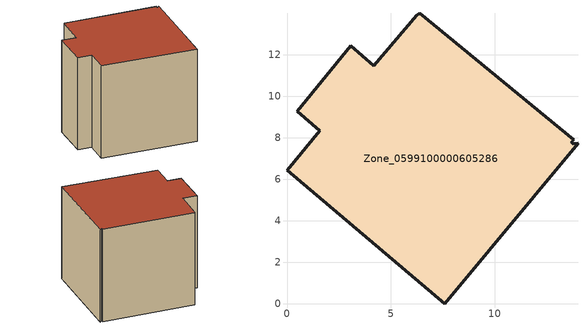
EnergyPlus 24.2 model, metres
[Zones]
Zone_0599100000605286
 floor ground (C_G): 1.57,8.33 0.5,9.27 3.07,12.43 4.18,11.47 6.26,13.89 6.39,13.99 13.81,7.91 13.69,7.77 13.78,7.71 14.02,7.73 7.61,0 0,6.42 z0
 wall outside (C_F): 6.39,13.99 6.26,13.89 4.18,11.47 3.07,12.43 0.5,9.27 1.57,8.33 0,6.42 7.61,0 14.02,7.73 13.78,7.71 13.69,7.77 13.81,7.91 6.39,13.99 z0:9.95
 roof outside (C_R): 14.02,7.73 13.78,7.71 13.69,7.77 13.81,7.91 6.39,13.99 6.26,13.89 4.18,11.47 3.07,12.43 0.5,9.27 1.57,8.33 0,6.42 7.61,0 z9.95
[BUILDING]
Pand.0599100000605286: North Axis=0; Terrain=City; Loads Convergence Tolerance Value=0.04; Temperature Convergence Tolerance Value=0.4; Solar Distribution=FullExterior; Maximum Number of Warmup Days=25; Minimum Number of Warmup Days=1
[Site:Location]
Rotterdam.The.Hague.AP_ZH_NLD Design_Conditions: Latitude=51.96; Longitude=4.45; Time Zone=1; Elevation=-4.5
[SITE:GROUNDTEMPERATURE:BUILDINGSURFACE]
18, 18, 18, 18, 18, 18, 18, 18, 18, 18, 18, 18
[MATERIAL] Thermal Absorptance=0.9; Solar Absorptance=0.7; Visible Absorptance=0.7
Name | Roughness | Thickness | Conductivity | Density | Specific Heat
G.TI.1946 | MediumSmooth | 0.15 | 1 | 540 | 1210
F.TI.1946 | Rough | 0.3 | 0.857143 | 1920 | 840
R.TI.1946 | MediumRough | 0.2 | 0.1 | 1500 | 1000
[CONSTRUCTION]
C_G: G.TI.1946
C_F: F.TI.1946
C_R: R.TI.1946
[ZONE]
Zone_0599100000605286: Type=1; Multiplier=1; Ceiling Height=Autocalculate; Volume=Autocalculate; Floor Area=autocalculate; Part of Total Floor Area=Yes
[ZONEINFILTRATION:DESIGNFLOWRATE]
Infil_Zone_0599100000605286: Zone or ZoneList or Space or SpaceList=Zone_0599100000605286; Schedule=AlwaysOn; Design Flow Rate Calculation Method=Flow/Area; Flow Rate per Floor Area=0.003; Constant Term Coefficient=1; Temperature Term Coefficient=0; Velocity Term Coefficient=0; Velocity Squared Term Coefficient=0
[HVACTEMPLATE:ZONE:IDEALLOADSAIRSYSTEM]
Zone_0599100000605286: Maximum Heating Supply Air Temperature=50; Minimum Cooling Supply Air Temperature=13; Maximum Heating Supply Air Humidity Ratio=0.0156; Minimum Cooling Supply Air Humidity Ratio=0.0077; Heating Limit=NoLimit; Cooling Limit=NoLimit; Dehumidification Control Type=ConstantSensibleHeatRatio; Cooling Sensible Heat Ratio=0.7; Dehumidification Setpoint=60; Humidification Control Type=None; Humidification Setpoint=30; Outdoor Air Method=None; Outdoor Air Flow Rate per Person=0.00944; Outdoor Air Flow Rate per Zone Floor Area=0; Outdoor Air Flow Rate per Zone=0; Demand Controlled Ventilation Type=None; Outdoor Air Economizer Type=NoEconomizer; Heat Recovery Type=None; Sensible Heat Recovery Effectiveness=0.7; Latent Heat Recovery Effectiveness=0.65
[ZONECONTROL:THERMOSTAT]
ThermostatControl_Zone_0599100000605286: Zone or ZoneList=Zone_0599100000605286; Control Type Schedule=DualSetpointControlType; Control 1=Thermostat_Zone_0599100000605286; Temperature Difference Between Cutout And Setpoint=0
[THERMOSTATSETPOINT:DUALSETPOINT]
Thermostat_Zone_0599100000605286: Heating Setpoint Temperature Schedule=HeatingSetpoint_Zone_0599100000605286; Cooling Setpoint Temperature Schedule=CoolingSetpoint_Zone_0599100000605286
[SCHEDULE:COMPACT]
HeatingSetpoint_Zone_0599100000605286: Through: 12/31, For: AllDays, Until: 24:00, 21
CoolingSetpoint_Zone_0599100000605286: Through: 12/31, For: AllDays, Until: 24:00, 24
DualSetpointControlType: Through: 12/31, For: AllDays, Until: 24:00, 4
AlwaysOn: Through: 12/31, For: AllDays, Until: 24:00, 1
